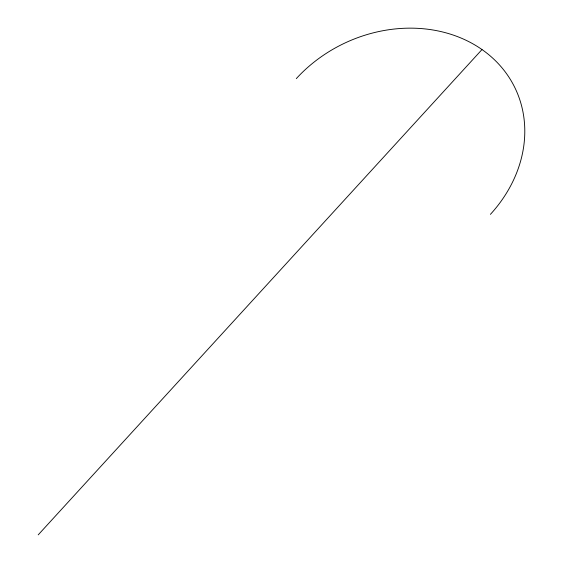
<?xml version="1.0" encoding="UTF-8"?>
<svg xmlns="http://www.w3.org/2000/svg" width="563" height="563" viewBox="0 0 563 563"><rect width="100%" height="100%" fill="white"/><g stroke="black" fill="none" stroke-linecap="round" stroke-linejoin="round"><path stroke-width="0.84" d="M38.214 534.85L481.998 49.551A135.014 114.247 -25.4 0 1 490.401 214.369M296.307 78.609A135.014 114.247 -25.4 0 1 481.998 49.551"/></g></svg>
